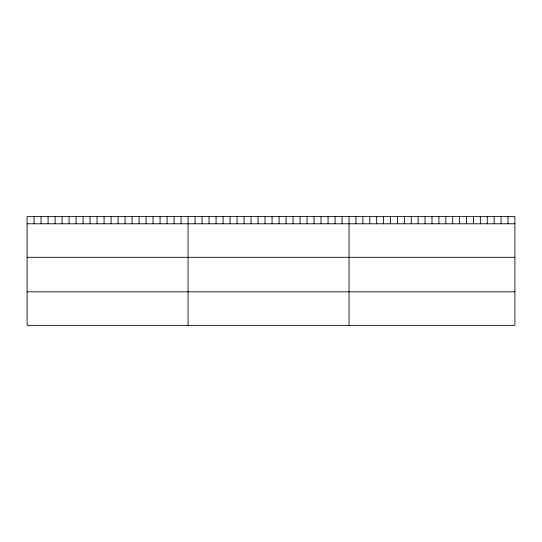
<?xml version="1.0" encoding="UTF-8"?>
<svg xmlns="http://www.w3.org/2000/svg" width="542" height="542" viewBox="0 0 542 542"><rect width="100%" height="100%" fill="white"/><g stroke="black" fill="none" stroke-linecap="round" stroke-linejoin="round"><path stroke-width="0.81" d="M514.9 223.785L514.9 325.369L27.1 325.369L27.1 216.631L514.9 216.631L514.9 223.785L27.1 223.785M27.1 257.308L514.9 257.308M27.1 291.847L514.9 291.847M507.989 216.631L507.989 223.785M501.079 216.631L501.079 223.785M494.168 216.631L494.168 223.785M487.258 216.631L487.258 223.785M480.347 216.631L480.347 223.785M473.437 216.631L473.437 223.785M466.526 216.631L466.526 223.785M459.616 216.631L459.616 223.785M452.706 216.631L452.706 223.785M445.795 216.631L445.795 223.785M438.884 216.631L438.884 223.785M431.974 216.631L431.974 223.785M425.063 216.631L425.063 223.785M418.153 216.631L418.153 223.785M411.243 216.631L411.243 223.785M404.332 216.631L404.332 223.785M397.422 216.631L397.422 223.785M390.511 216.631L390.511 223.785M383.601 216.631L383.601 223.785M376.69 216.631L376.69 223.785M369.779 216.631L369.779 223.785M362.869 216.631L362.869 223.785M355.958 216.631L355.958 223.785M349.048 216.631L349.048 325.369M342.049 216.631L342.049 223.785M335.051 216.631L335.051 223.785M328.052 216.631L328.052 223.785M321.054 216.631L321.054 223.785M314.055 216.631L314.055 223.785M307.057 216.631L307.057 223.785M300.058 216.631L300.058 223.785M293.059 216.631L293.059 223.785M286.061 216.631L286.061 223.785M279.062 216.631L279.062 223.785M272.064 216.631L272.064 223.785M265.058 216.631L265.058 223.785M258.06 216.631L258.06 223.785M251.061 216.631L251.061 223.785M244.063 216.631L244.063 223.785M237.064 216.631L237.064 223.785M230.065 216.631L230.065 223.785M223.067 216.631L223.067 223.785M216.068 216.631L216.068 223.785M209.07 216.631L209.07 223.785M202.071 216.631L202.071 223.785M195.073 216.631L195.073 223.785M188.074 216.631L188.074 325.369M181.075 216.631L181.075 223.785M174.077 216.631L174.077 223.785M167.078 216.631L167.078 223.785M160.08 216.631L160.08 223.785M153.081 216.631L153.081 223.785M146.083 216.631L146.083 223.785M139.084 216.631L139.084 223.785M132.085 216.631L132.085 223.785M125.087 216.631L125.087 223.785M118.088 216.631L118.088 223.785M111.09 216.631L111.09 223.785M104.084 216.631L104.084 223.785M97.086 216.631L97.086 223.785M90.087 216.631L90.087 223.785M83.089 216.631L83.089 223.785M76.09 216.631L76.09 223.785M69.091 216.631L69.091 223.785M62.093 216.631L62.093 223.785M55.094 216.631L55.094 223.785M48.096 216.631L48.096 223.785M41.097 216.631L41.097 223.785M34.099 216.631L34.099 223.785"/></g></svg>
